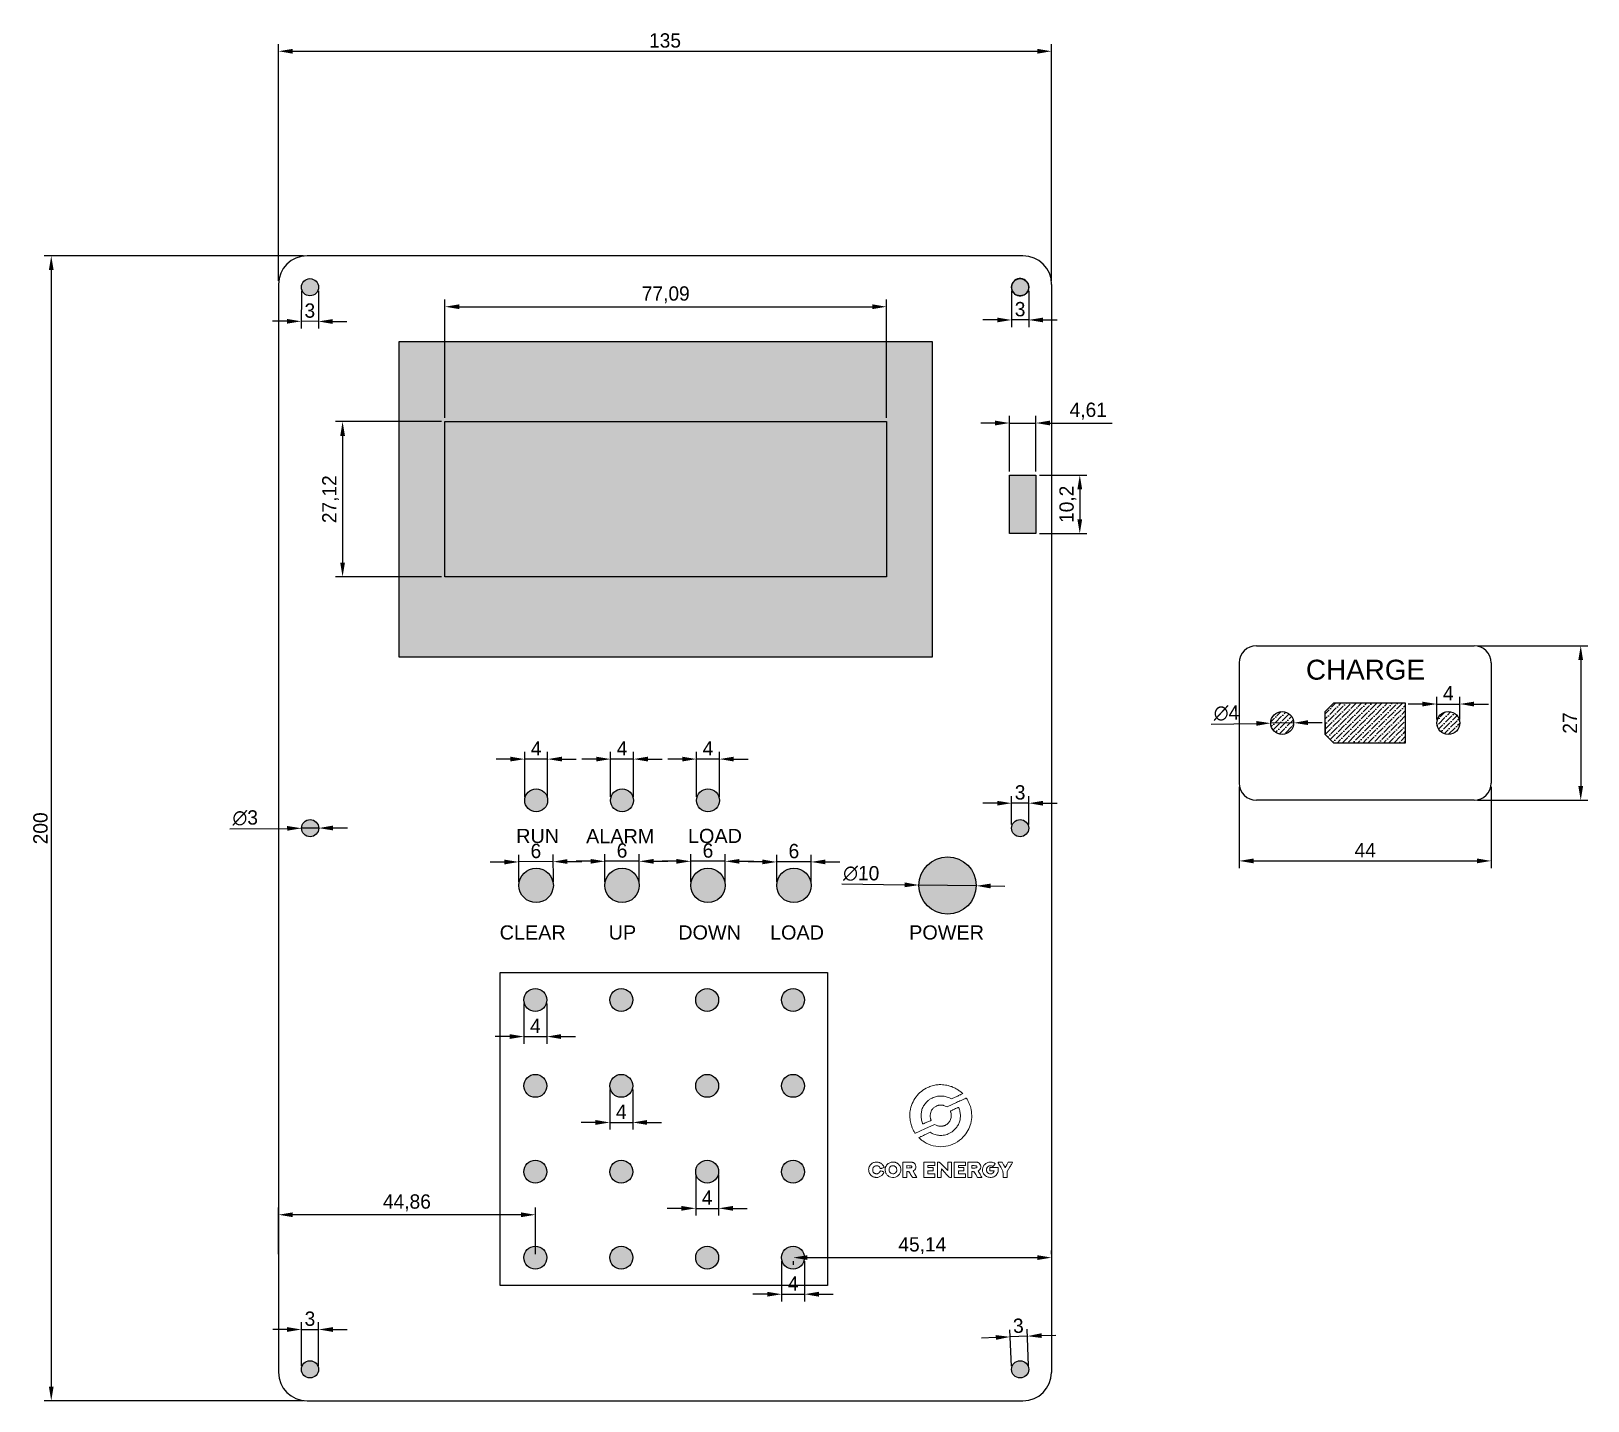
# Model space of a CAD drawing. Header units: millimetres. Extents: x 215 to 486, y 36 to 275.
import ezdxf

# ---------------------------------------------------------------- set-up
doc = ezdxf.new("R2010")
doc.units = ezdxf.units.MM
doc.layers.add('Mechanical1', color=6, linetype='Continuous')
doc.styles.add('Arial', font='arial.ttf', dxfattribs={"height": 0.2})
doc.dimstyles.new('ISO-25', dxfattribs={"dimtxt": 2.5, "dimasz": 2.5, "dimexe": 1.25, "dimexo": 0.625, "dimtad": 1, "dimtxsty": 'Standard', "dimcen": 2.5, "dimadec": 0, "dimazin": 0, "dimtfac": 1, "dimtmove": 0, "dimatfit": 3, "dimfxl": 1, "dimarcsym": 0})

# ---------------------------------------------------------------- blocks, each defined once
blk = doc.blocks.new('*D1')
at = {"layer": 'Mechanical1', "color": 0, "lineweight": -2, "transparency": 16777216}
for p, q in [((467.21, 167.8), (486.46, 167.8)), ((485.21, 165.3), (485.21, 143.3)), ((467.21, 140.8), (486.46, 140.8))]:
    blk.add_line(p, q, dxfattribs=at)
at = {"layer": 'Mechanical1', "color": 0, "transparency": 16777216}
for points in [[(484.79, 165.3), (485.62, 165.3), (485.21, 167.8)], [(484.79, 143.3), (485.62, 143.3), (485.21, 140.8)]]:
    blk.add_solid(points, dxfattribs=at)
at = {"layer": 'Mechanical1', "color": 0, "transparency": 16777216, "insert": (483.33, 154.3), "char_height": 2.5, "attachment_point": 5, "rotation": 90}
blk.add_mtext('27', dxfattribs=at)
blk = doc.blocks.new('*D2')
at = {"layer": 'Mechanical1', "color": 0, "lineweight": -2, "transparency": 16777216}
for p, q in [((425.58, 143.18), (425.58, 128.97)), ((469.58, 143.18), (469.58, 128.97)), ((428.08, 130.22), (467.08, 130.22))]:
    blk.add_line(p, q, dxfattribs=at)
at = {"layer": 'Mechanical1', "color": 0, "transparency": 16777216}
for points in [[(428.08, 130.64), (428.08, 129.8), (425.58, 130.22)], [(467.08, 130.64), (467.08, 129.8), (469.58, 130.22)]]:
    blk.add_solid(points, dxfattribs=at)
at = {"layer": 'Mechanical1', "color": 0, "transparency": 16777216, "insert": (447.58, 132.09), "char_height": 2.5, "attachment_point": 5}
blk.add_mtext('44', dxfattribs=at)
blk = doc.blocks.new('*D3')
at = {"layer": 'Mechanical1', "color": 0, "lineweight": -2, "transparency": 16777216}
for p, q in [((286.28, 206.95), (267.77, 206.95)), ((269.02, 204.45), (269.02, 182.33)), ((286.28, 179.83), (267.77, 179.83))]:
    blk.add_line(p, q, dxfattribs=at)
at = {"layer": 'Mechanical1', "color": 0, "transparency": 16777216}
for points in [[(268.61, 204.45), (269.44, 204.45), (269.02, 206.95)], [(268.61, 182.33), (269.44, 182.33), (269.02, 179.83)]]:
    blk.add_solid(points, dxfattribs=at)
at = {"layer": 'Mechanical1', "color": 0, "transparency": 16777216, "insert": (266.94, 193.39), "char_height": 2.5, "attachment_point": 5, "rotation": 90}
blk.add_mtext('27,12', dxfattribs=at)
blk = doc.blocks.new('*D4')
at = {"layer": 'Mechanical1', "color": 0, "lineweight": -2, "transparency": 16777216}
for p, q in [((286.9, 207.58), (286.9, 228.26)), ((289.4, 227.01), (361.49, 227.01)), ((363.99, 207.58), (363.99, 228.26))]:
    blk.add_line(p, q, dxfattribs=at)
at = {"layer": 'Mechanical1', "color": 0, "transparency": 16777216}
for points in [[(289.4, 227.43), (289.4, 226.59), (286.9, 227.01)], [(361.49, 227.43), (361.49, 226.59), (363.99, 227.01)]]:
    blk.add_solid(points, dxfattribs=at)
at = {"layer": 'Mechanical1', "color": 0, "transparency": 16777216, "insert": (325.45, 229.09), "char_height": 2.5, "attachment_point": 5}
blk.add_mtext('77,09', dxfattribs=at)
blk = doc.blocks.new('*D5')
at = {"layer": 'Mechanical1', "color": 0, "lineweight": -2, "transparency": 16777216}
for p, q in [((262.2, 235.91), (216.9, 235.91)), ((218.15, 233.41), (218.15, 38.41)), ((262.2, 35.91), (216.9, 35.91))]:
    blk.add_line(p, q, dxfattribs=at)
at = {"layer": 'Mechanical1', "color": 0, "transparency": 16777216}
for points in [[(217.74, 233.41), (218.57, 233.41), (218.15, 235.91)], [(217.74, 38.41), (218.57, 38.41), (218.15, 35.91)]]:
    blk.add_solid(points, dxfattribs=at)
at = {"layer": 'Mechanical1', "color": 0, "transparency": 16777216, "insert": (216.28, 135.91), "char_height": 2.5, "attachment_point": 5, "rotation": 90}
blk.add_mtext('200', dxfattribs=at)
blk = doc.blocks.new('*D6')
at = {"layer": 'Mechanical1', "color": 0, "lineweight": -2, "transparency": 16777216}
for p, q in [((257.82, 231.54), (257.82, 272.88)), ((392.82, 231.54), (392.82, 272.88)), ((260.32, 271.63), (390.32, 271.63))]:
    blk.add_line(p, q, dxfattribs=at)
at = {"layer": 'Mechanical1', "color": 0, "transparency": 16777216}
for points in [[(260.32, 272.05), (260.32, 271.21), (257.82, 271.63)], [(390.32, 272.05), (390.32, 271.21), (392.82, 271.63)]]:
    blk.add_solid(points, dxfattribs=at)
at = {"layer": 'Mechanical1', "color": 0, "transparency": 16777216, "insert": (325.32, 273.5), "char_height": 2.5, "attachment_point": 5}
blk.add_mtext('135', dxfattribs=at)
blk = doc.blocks.new('*D7')
at = {"layer": 'Mechanical1', "color": 0, "lineweight": -2, "transparency": 16777216}
for p, q in [((382.95, 206.7), (380.45, 206.7)), ((385.45, 198.23), (385.45, 207.95)), ((385.45, 206.7), (390.06, 206.7)), ((390.06, 198.23), (390.06, 207.95)), ((392.56, 206.7), (403.39, 206.7))]:
    blk.add_line(p, q, dxfattribs=at)
at = {"layer": 'Mechanical1', "color": 0, "transparency": 16777216}
for points in [[(382.95, 207.12), (382.95, 206.28), (385.45, 206.7)], [(392.56, 207.12), (392.56, 206.28), (390.06, 206.7)]]:
    blk.add_solid(points, dxfattribs=at)
at = {"layer": 'Mechanical1', "color": 0, "transparency": 16777216, "insert": (399.22, 208.78), "char_height": 2.5, "attachment_point": 5}
blk.add_mtext('4,61', dxfattribs=at)
blk = doc.blocks.new('*D8')
at = {"layer": 'Mechanical1', "color": 0, "lineweight": -2, "transparency": 16777216}
for p, q in [((390.68, 197.6), (398.99, 197.6)), ((397.74, 195.1), (397.74, 189.9)), ((390.68, 187.4), (398.99, 187.4))]:
    blk.add_line(p, q, dxfattribs=at)
at = {"layer": 'Mechanical1', "color": 0, "transparency": 16777216}
for points in [[(397.32, 195.1), (398.16, 195.1), (397.74, 197.6)], [(397.32, 189.9), (398.16, 189.9), (397.74, 187.4)]]:
    blk.add_solid(points, dxfattribs=at)
at = {"layer": 'Mechanical1', "color": 0, "transparency": 16777216, "insert": (395.66, 192.5), "char_height": 2.5, "attachment_point": 5, "rotation": 90}
blk.add_mtext('10,2', dxfattribs=at)
blk = doc.blocks.new('*D9')
at = {"layer": 'Mechanical1', "color": 0, "lineweight": -2, "transparency": 16777216}
for p, q in [((264.85, 135.95), (261.85, 135.92)), ((267.35, 135.97), (269.85, 135.99)), ((249.33, 135.82), (259.35, 135.9))]:
    blk.add_line(p, q, dxfattribs=at)
at = {"layer": 'Mechanical1', "color": 0, "transparency": 16777216}
for points in [[(259.34, 136.32), (259.35, 135.49), (261.85, 135.92)], [(267.34, 136.39), (267.35, 135.55), (264.85, 135.95)]]:
    blk.add_solid(points, dxfattribs=at)
at = {"layer": 'Mechanical1', "color": 0, "transparency": 16777216, "insert": (252.02, 137.72), "char_height": 2.5, "attachment_point": 5, "rotation": 0.4606}
blk.add_mtext('∅3', dxfattribs=at)
blk = doc.blocks.new('*D10')
at = {"layer": 'Mechanical1', "color": 0, "lineweight": -2, "transparency": 16777216}
for p, q in [((385.82, 136.56), (385.82, 141.55)), ((388.82, 136.56), (388.82, 141.55)), ((383.32, 140.3), (380.82, 140.3)), ((388.82, 140.3), (385.82, 140.3)), ((391.32, 140.3), (393.82, 140.3))]:
    blk.add_line(p, q, dxfattribs=at)
at = {"layer": 'Mechanical1', "color": 0, "transparency": 16777216}
for points in [[(383.32, 140.71), (383.32, 139.88), (385.82, 140.3)], [(391.32, 140.71), (391.32, 139.88), (388.82, 140.3)]]:
    blk.add_solid(points, dxfattribs=at)
at = {"layer": 'Mechanical1', "color": 0, "transparency": 16777216, "insert": (387.32, 142.17), "char_height": 2.5, "attachment_point": 5}
blk.add_mtext('3', dxfattribs=at)
blk = doc.blocks.new('*D11')
at = {"layer": 'Mechanical1', "color": 0, "lineweight": -2, "transparency": 16777216}
for p, q in [((383.09, 46.99), (380.59, 46.89)), ((385.8, 41.98), (385.54, 48.34)), ((388.59, 47.21), (385.59, 47.09)), ((388.79, 42.1), (388.54, 48.46)), ((391.08, 47.31), (393.58, 47.41))]:
    blk.add_line(p, q, dxfattribs=at)
at = {"layer": 'Mechanical1', "color": 0, "transparency": 16777216}
for points in [[(383.07, 47.4), (383.11, 46.57), (385.59, 47.09)], [(391.07, 47.73), (391.1, 46.9), (388.59, 47.21)]]:
    blk.add_solid(points, dxfattribs=at)
at = {"layer": 'Mechanical1', "color": 0, "transparency": 16777216, "insert": (387.01, 49.02), "char_height": 2.5, "attachment_point": 5, "rotation": 2.3262}
blk.add_mtext('3', dxfattribs=at)
blk = doc.blocks.new('*D12')
at = {"layer": 'Mechanical1', "color": 0, "lineweight": -2, "transparency": 16777216}
for p, q in [((261.82, 41.97), (261.82, 49.63)), ((264.82, 41.97), (264.82, 49.63)), ((259.32, 48.38), (256.82, 48.38)), ((261.82, 48.38), (264.82, 48.38)), ((267.32, 48.38), (269.82, 48.38))]:
    blk.add_line(p, q, dxfattribs=at)
at = {"layer": 'Mechanical1', "color": 0, "transparency": 16777216}
for points in [[(259.32, 48.79), (259.32, 47.96), (261.82, 48.38)], [(267.32, 48.79), (267.32, 47.96), (264.82, 48.38)]]:
    blk.add_solid(points, dxfattribs=at)
at = {"layer": 'Mechanical1', "color": 0, "transparency": 16777216, "insert": (263.32, 50.25), "char_height": 2.5, "attachment_point": 5}
blk.add_mtext('3', dxfattribs=at)
blk = doc.blocks.new('*D13')
at = {"layer": 'Mechanical1', "color": 0, "lineweight": -2, "transparency": 16777216}
for p, q in [((261.82, 229.79), (261.79, 223.21)), ((264.82, 229.78), (264.79, 223.19)), ((259.29, 224.47), (256.79, 224.48)), ((264.79, 224.44), (261.79, 224.46)), ((267.29, 224.43), (269.79, 224.42))]:
    blk.add_line(p, q, dxfattribs=at)
at = {"layer": 'Mechanical1', "color": 0, "transparency": 16777216}
for points in [[(259.3, 224.88), (259.29, 224.05), (261.79, 224.46)], [(267.3, 224.85), (267.29, 224.01), (264.79, 224.44)]]:
    blk.add_solid(points, dxfattribs=at)
at = {"layer": 'Mechanical1', "color": 0, "transparency": 16777216, "insert": (263.3, 226.32), "char_height": 2.5, "attachment_point": 5, "rotation": 359.7414}
blk.add_mtext('3', dxfattribs=at)
blk = doc.blocks.new('*D14')
at = {"layer": 'Mechanical1', "color": 0, "lineweight": -2, "transparency": 16777216}
for p, q in [((385.82, 229.79), (385.82, 223.45)), ((388.82, 229.79), (388.82, 223.45)), ((383.32, 224.7), (380.82, 224.7)), ((388.82, 224.7), (385.82, 224.7)), ((391.32, 224.7), (393.82, 224.7))]:
    blk.add_line(p, q, dxfattribs=at)
at = {"layer": 'Mechanical1', "color": 0, "transparency": 16777216}
for points in [[(383.32, 225.11), (383.32, 224.28), (385.82, 224.7)], [(391.32, 225.11), (391.32, 224.28), (388.82, 224.7)]]:
    blk.add_solid(points, dxfattribs=at)
at = {"layer": 'Mechanical1', "color": 0, "transparency": 16777216, "insert": (387.32, 226.57), "char_height": 2.5, "attachment_point": 5}
blk.add_mtext('3', dxfattribs=at)
blk = doc.blocks.new('*D15')
at = {"layer": 'Mechanical1', "color": 0, "lineweight": -2, "transparency": 16777216}
for p, q in [((356.22, 126.19), (367.16, 126.04)), ((379.66, 125.87), (369.66, 126)), ((382.16, 125.84), (384.66, 125.8))]:
    blk.add_line(p, q, dxfattribs=at)
at = {"layer": 'Mechanical1', "color": 0, "transparency": 16777216}
for points in [[(367.17, 126.46), (367.16, 125.62), (369.66, 126)], [(382.17, 126.25), (382.15, 125.42), (379.66, 125.87)]]:
    blk.add_solid(points, dxfattribs=at)
at = {"layer": 'Mechanical1', "color": 0, "transparency": 16777216, "insert": (359.58, 128.02), "char_height": 2.5, "attachment_point": 5, "rotation": 359.2228}
blk.add_mtext('∅10', dxfattribs=at)
blk = doc.blocks.new('*D16')
at = {"layer": 'Mechanical1', "color": 0, "lineweight": -2, "transparency": 16777216}
for p, q in [((298.32, 148), (295.82, 148)), ((300.82, 141.42), (300.82, 149.25)), ((304.82, 148), (300.82, 148)), ((304.82, 141.42), (304.82, 149.25)), ((307.32, 148), (309.82, 148))]:
    blk.add_line(p, q, dxfattribs=at)
at = {"layer": 'Mechanical1', "color": 0, "transparency": 16777216}
for points in [[(298.32, 148.42), (298.32, 147.59), (300.82, 148)], [(307.32, 148.42), (307.32, 147.59), (304.82, 148)]]:
    blk.add_solid(points, dxfattribs=at)
at = {"layer": 'Mechanical1', "color": 0, "transparency": 16777216, "insert": (302.82, 149.88), "char_height": 2.5, "attachment_point": 5}
blk.add_mtext('4', dxfattribs=at)
blk = doc.blocks.new('*D17')
at = {"layer": 'Mechanical1', "color": 0, "lineweight": -2, "transparency": 16777216}
for p, q in [((313.32, 148), (310.82, 148)), ((315.82, 141.42), (315.82, 149.25)), ((319.82, 148), (315.82, 148)), ((319.82, 141.42), (319.82, 149.25)), ((322.32, 148), (324.82, 148))]:
    blk.add_line(p, q, dxfattribs=at)
at = {"layer": 'Mechanical1', "color": 0, "transparency": 16777216}
for points in [[(313.32, 148.42), (313.32, 147.59), (315.82, 148)], [(322.32, 148.42), (322.32, 147.59), (319.82, 148)]]:
    blk.add_solid(points, dxfattribs=at)
at = {"layer": 'Mechanical1', "color": 0, "transparency": 16777216, "insert": (317.82, 149.88), "char_height": 2.5, "attachment_point": 5}
blk.add_mtext('4', dxfattribs=at)
blk = doc.blocks.new('*D18')
at = {"layer": 'Mechanical1', "color": 0, "lineweight": -2, "transparency": 16777216}
for p, q in [((328.32, 148), (325.82, 148)), ((330.82, 141.42), (330.82, 149.25)), ((334.82, 148), (330.82, 148)), ((334.82, 141.42), (334.82, 149.25)), ((337.32, 148), (339.82, 148))]:
    blk.add_line(p, q, dxfattribs=at)
at = {"layer": 'Mechanical1', "color": 0, "transparency": 16777216}
for points in [[(328.32, 148.42), (328.32, 147.59), (330.82, 148)], [(337.32, 148.42), (337.32, 147.59), (334.82, 148)]]:
    blk.add_solid(points, dxfattribs=at)
at = {"layer": 'Mechanical1', "color": 0, "transparency": 16777216, "insert": (332.82, 149.88), "char_height": 2.5, "attachment_point": 5}
blk.add_mtext('4', dxfattribs=at)
blk = doc.blocks.new('*D19')
at = {"layer": 'Mechanical1', "color": 0, "lineweight": -2, "transparency": 16777216}
for p, q in [((300.68, 105.31), (300.68, 98.29)), ((304.68, 105.31), (304.68, 98.29)), ((298.18, 99.54), (295.68, 99.54)), ((300.68, 99.54), (304.68, 99.54)), ((307.18, 99.54), (309.68, 99.54))]:
    blk.add_line(p, q, dxfattribs=at)
at = {"layer": 'Mechanical1', "color": 0, "transparency": 16777216}
for points in [[(298.18, 99.96), (298.18, 99.12), (300.68, 99.54)], [(307.18, 99.96), (307.18, 99.12), (304.68, 99.54)]]:
    blk.add_solid(points, dxfattribs=at)
at = {"layer": 'Mechanical1', "color": 0, "transparency": 16777216, "insert": (302.68, 101.41), "char_height": 2.5, "attachment_point": 5}
blk.add_mtext('4', dxfattribs=at)
blk = doc.blocks.new('*D20')
at = {"layer": 'Mechanical1', "color": 0, "lineweight": -2, "transparency": 16777216}
for p, q in [((315.68, 90.31), (315.68, 83.29)), ((319.68, 90.31), (319.68, 83.29)), ((313.18, 84.54), (310.68, 84.54)), ((315.68, 84.54), (319.68, 84.54)), ((322.18, 84.54), (324.68, 84.54))]:
    blk.add_line(p, q, dxfattribs=at)
at = {"layer": 'Mechanical1', "color": 0, "transparency": 16777216}
for points in [[(313.18, 84.96), (313.18, 84.12), (315.68, 84.54)], [(322.18, 84.96), (322.18, 84.12), (319.68, 84.54)]]:
    blk.add_solid(points, dxfattribs=at)
at = {"layer": 'Mechanical1', "color": 0, "transparency": 16777216, "insert": (317.68, 86.41), "char_height": 2.5, "attachment_point": 5}
blk.add_mtext('4', dxfattribs=at)
blk = doc.blocks.new('*D21')
at = {"layer": 'Mechanical1', "color": 0, "lineweight": -2, "transparency": 16777216}
for p, q in [((330.68, 75.31), (330.68, 68.29)), ((334.68, 75.31), (334.68, 68.29)), ((328.18, 69.54), (325.68, 69.54)), ((330.68, 69.54), (334.68, 69.54)), ((337.18, 69.54), (339.68, 69.54))]:
    blk.add_line(p, q, dxfattribs=at)
at = {"layer": 'Mechanical1', "color": 0, "transparency": 16777216}
for points in [[(328.18, 69.96), (328.18, 69.12), (330.68, 69.54)], [(337.18, 69.96), (337.18, 69.12), (334.68, 69.54)]]:
    blk.add_solid(points, dxfattribs=at)
at = {"layer": 'Mechanical1', "color": 0, "transparency": 16777216, "insert": (332.68, 71.41), "char_height": 2.5, "attachment_point": 5}
blk.add_mtext('4', dxfattribs=at)
blk = doc.blocks.new('*D22')
at = {"layer": 'Mechanical1', "color": 0, "lineweight": -2, "transparency": 16777216}
for p, q in [((345.68, 60.31), (345.68, 53.29)), ((349.68, 60.31), (349.68, 53.29)), ((343.18, 54.54), (340.68, 54.54)), ((345.68, 54.54), (349.68, 54.54)), ((352.18, 54.54), (354.68, 54.54))]:
    blk.add_line(p, q, dxfattribs=at)
at = {"layer": 'Mechanical1', "color": 0, "transparency": 16777216}
for points in [[(343.18, 54.96), (343.18, 54.12), (345.68, 54.54)], [(352.18, 54.96), (352.18, 54.12), (349.68, 54.54)]]:
    blk.add_solid(points, dxfattribs=at)
at = {"layer": 'Mechanical1', "color": 0, "transparency": 16777216, "insert": (347.68, 56.41), "char_height": 2.5, "attachment_point": 5}
blk.add_mtext('4', dxfattribs=at)
blk = doc.blocks.new('*D23')
at = {"layer": 'Mechanical1', "color": 0, "lineweight": -2, "transparency": 16777216}
for p, q in [((299.82, 126.54), (299.78, 131.29)), ((305.82, 126.59), (305.78, 131.34)), ((297.29, 130.02), (294.79, 130)), ((305.79, 130.09), (299.79, 130.04)), ((308.29, 130.11), (310.79, 130.13))]:
    blk.add_line(p, q, dxfattribs=at)
at = {"layer": 'Mechanical1', "color": 0, "transparency": 16777216}
for points in [[(308.28, 130.53), (308.29, 129.7), (305.79, 130.09)], [(297.28, 130.44), (297.29, 129.61), (299.79, 130.04)]]:
    blk.add_solid(points, dxfattribs=at)
at = {"layer": 'Mechanical1', "color": 0, "transparency": 16777216, "insert": (302.77, 131.94), "char_height": 2.5, "attachment_point": 5, "rotation": 0.4654}
blk.add_mtext('6', dxfattribs=at)
blk = doc.blocks.new('*D24')
at = {"layer": 'Mechanical1', "color": 0, "lineweight": -2, "transparency": 16777216}
for p, q in [((314.82, 126.56), (314.82, 131.4)), ((320.82, 126.56), (320.82, 131.4)), ((312.32, 130.15), (309.82, 130.15)), ((320.82, 130.15), (314.82, 130.15)), ((323.32, 130.15), (325.82, 130.15))]:
    blk.add_line(p, q, dxfattribs=at)
at = {"layer": 'Mechanical1', "color": 0, "transparency": 16777216}
for points in [[(312.32, 130.56), (312.32, 129.73), (314.82, 130.15)], [(323.32, 130.56), (323.32, 129.73), (320.82, 130.15)]]:
    blk.add_solid(points, dxfattribs=at)
at = {"layer": 'Mechanical1', "color": 0, "transparency": 16777216, "insert": (317.82, 132.02), "char_height": 2.5, "attachment_point": 5}
blk.add_mtext('6', dxfattribs=at)
blk = doc.blocks.new('*D25')
at = {"layer": 'Mechanical1', "color": 0, "lineweight": -2, "transparency": 16777216}
for p, q in [((329.82, 126.56), (329.82, 131.4)), ((335.82, 126.56), (335.82, 131.4)), ((327.32, 130.15), (324.82, 130.15)), ((335.82, 130.15), (329.82, 130.15)), ((338.32, 130.15), (340.82, 130.15))]:
    blk.add_line(p, q, dxfattribs=at)
at = {"layer": 'Mechanical1', "color": 0, "transparency": 16777216}
for points in [[(327.32, 130.56), (327.32, 129.73), (329.82, 130.15)], [(338.32, 130.56), (338.32, 129.73), (335.82, 130.15)]]:
    blk.add_solid(points, dxfattribs=at)
at = {"layer": 'Mechanical1', "color": 0, "transparency": 16777216, "insert": (332.82, 132.02), "char_height": 2.5, "attachment_point": 5}
blk.add_mtext('6', dxfattribs=at)
blk = doc.blocks.new('*D26')
at = {"layer": 'Mechanical1', "color": 0, "lineweight": -2, "transparency": 16777216}
for p, q in [((344.82, 126.56), (344.82, 131.29)), ((350.82, 126.56), (350.82, 131.29)), ((342.32, 130.04), (339.82, 130.04)), ((350.82, 130.04), (344.82, 130.04)), ((353.32, 130.04), (355.82, 130.04))]:
    blk.add_line(p, q, dxfattribs=at)
at = {"layer": 'Mechanical1', "color": 0, "transparency": 16777216}
for points in [[(342.32, 130.46), (342.32, 129.63), (344.82, 130.04)], [(353.32, 130.46), (353.32, 129.63), (350.82, 130.04)]]:
    blk.add_solid(points, dxfattribs=at)
at = {"layer": 'Mechanical1', "color": 0, "transparency": 16777216, "insert": (347.82, 131.92), "char_height": 2.5, "attachment_point": 5}
blk.add_mtext('6', dxfattribs=at)
blk = doc.blocks.new('*D27')
at = {"layer": 'Mechanical1', "color": 0, "lineweight": -2, "transparency": 16777216}
for p, q in [((420.67, 154.12), (428.58, 154.24)), ((435.08, 154.33), (431.08, 154.27)), ((437.58, 154.37), (440.08, 154.41))]:
    blk.add_line(p, q, dxfattribs=at)
at = {"layer": 'Mechanical1', "color": 0, "transparency": 16777216}
for points in [[(428.58, 154.65), (428.59, 153.82), (431.08, 154.27)], [(437.58, 154.79), (437.59, 153.95), (435.08, 154.33)]]:
    blk.add_solid(points, dxfattribs=at)
at = {"layer": 'Mechanical1', "color": 0, "transparency": 16777216, "insert": (423.35, 156.04), "char_height": 2.5, "attachment_point": 5, "rotation": 0.8353}
blk.add_mtext('∅4', dxfattribs=at)
blk = doc.blocks.new('*D28')
at = {"layer": 'Mechanical1', "color": 0, "lineweight": -2, "transparency": 16777216}
for p, q in [((460.08, 154.93), (460.08, 158.87)), ((464.08, 154.93), (464.08, 158.87)), ((457.58, 157.62), (455.08, 157.62)), ((460.08, 157.62), (464.08, 157.62)), ((466.58, 157.62), (469.08, 157.62))]:
    blk.add_line(p, q, dxfattribs=at)
at = {"layer": 'Mechanical1', "color": 0, "transparency": 16777216}
for points in [[(457.58, 158.03), (457.58, 157.2), (460.08, 157.62)], [(466.58, 158.03), (466.58, 157.2), (464.08, 157.62)]]:
    blk.add_solid(points, dxfattribs=at)
at = {"layer": 'Mechanical1', "color": 0, "transparency": 16777216, "insert": (462.08, 159.49), "char_height": 2.5, "attachment_point": 5}
blk.add_mtext('4', dxfattribs=at)
blk = doc.blocks.new('*D29')
at = {"layer": 'Mechanical1', "color": 0, "lineweight": -2, "transparency": 16777216}
for p, q in [((257.82, 61.56), (257.82, 69.67)), ((300.18, 68.42), (260.32, 68.42)), ((302.68, 61.56), (302.68, 69.67))]:
    blk.add_line(p, q, dxfattribs=at)
at = {"layer": 'Mechanical1', "color": 0, "transparency": 16777216}
for points in [[(260.32, 68.83), (260.32, 68), (257.82, 68.42)], [(300.18, 68.83), (300.18, 68), (302.68, 68.42)]]:
    blk.add_solid(points, dxfattribs=at)
at = {"layer": 'Mechanical1', "color": 0, "transparency": 16777216, "insert": (280.25, 70.5), "char_height": 2.5, "attachment_point": 5}
blk.add_mtext('44,86', dxfattribs=at)
blk = doc.blocks.new('*D30')
at = {"layer": 'Mechanical1', "color": 0, "lineweight": -2, "transparency": 16777216}
for p, q in [((347.68, 60.31), (347.68, 59.68)), ((350.18, 60.93), (390.32, 60.93)), ((392.82, 61.56), (392.82, 62.18))]:
    blk.add_line(p, q, dxfattribs=at)
at = {"layer": 'Mechanical1', "color": 0, "transparency": 16777216}
for points in [[(350.18, 61.35), (350.18, 60.52), (347.68, 60.93)], [(390.32, 61.35), (390.32, 60.52), (392.82, 60.93)]]:
    blk.add_solid(points, dxfattribs=at)
at = {"layer": 'Mechanical1', "color": 0, "transparency": 16777216, "insert": (370.25, 63.02), "char_height": 2.5, "attachment_point": 5}
blk.add_mtext('45,14', dxfattribs=at)

msp = doc.modelspace()

# ---------------------------------------------------------------- hatches: boundary and pattern name
h = msp.add_hatch(color=256)
h.set_gradient(color1=(255, 255, 255), tint=1)
h.paths.add_polyline_path([(371.994, 220.951), (278.903, 220.951), (278.903, 165.833), (371.994, 165.833)])
h.paths.add_polyline_path([(363.994, 206.951), (363.994, 179.833), (286.903, 179.833), (286.903, 206.951)], flags=16)
h = msp.add_hatch()
h.set_pattern_fill('ANSI36', color=256, scale=0.2, style=0)
h.paths.add_polyline_path([(454.583, 157.803), (442.083, 157.803), (440.583, 156.303), (440.583, 154.303), (440.583, 152.303), (442.083, 150.803), (454.583, 150.803)])
h = msp.add_hatch()
h.set_pattern_fill('ANSI36', color=256, scale=0.2, style=0)
h.paths.add_polyline_path([(431.083, 154.303, 1), (435.083, 154.303, 1)])
h.paths.add_polyline_path([(460.083, 154.303, 1), (464.083, 154.303, 1)])
at = {"layer": 'Mechanical1'}
h = msp.add_hatch(dxfattribs=at)
h.set_pattern_fill('ANSI36', color=256, scale=0.3)
h.paths.add_polyline_path([(286.903, 206.951), (286.903, 179.833), (363.994, 179.833), (363.994, 206.951)])
h.paths.add_polyline_path([(385.451, 187.403), (390.057, 187.403), (390.057, 197.603), (385.451, 197.603)])
h.paths.add_polyline_path([(369.661, 125.937, 1), (379.661, 125.937, 1)])
h.paths.add_polyline_path([(300.824, 140.794, 1), (304.824, 140.794, 1)])
h.paths.add_polyline_path([(315.824, 140.794, 1), (319.824, 140.794, 1)])
h.paths.add_polyline_path([(330.824, 140.794, 1), (334.824, 140.794, 1)])
h.paths.add_polyline_path([(299.821, 125.937, 1), (305.821, 125.937, 1)])
h.paths.add_polyline_path([(314.821, 125.937, 1), (320.821, 125.937, 1)])
h.paths.add_polyline_path([(329.821, 125.937, 1), (335.821, 125.937, 1)])
h.paths.add_polyline_path([(350.821, 125.937, 1), (344.821, 125.937, 1)])
h.paths.add_polyline_path([(304.678, 105.934, 1), (300.678, 105.934, 1)])
h.paths.add_polyline_path([(315.678, 105.934, 1), (319.678, 105.934, 1)])
h.paths.add_polyline_path([(330.678, 105.934, 1), (334.678, 105.934, 1)])
h.paths.add_polyline_path([(349.678, 105.934, 1), (345.678, 105.934, 1)])
h.paths.add_polyline_path([(300.678, 90.934, 1), (304.678, 90.934, 1)])
h.paths.add_polyline_path([(315.678, 90.934, 1), (319.678, 90.934, 1)])
h.paths.add_polyline_path([(330.678, 90.934, 1), (334.678, 90.934, 1)])
h.paths.add_polyline_path([(349.678, 90.934, 1), (345.678, 90.934, 1)])
h.paths.add_polyline_path([(304.678, 75.934, 1), (300.678, 75.934, 1)])
h.paths.add_polyline_path([(315.678, 75.934, 1), (319.678, 75.934, 1)])
h.paths.add_polyline_path([(334.678, 75.934, 1), (330.678, 75.934, 1)])
h.paths.add_polyline_path([(349.678, 75.934, 1), (345.678, 75.934, 1)])
h.paths.add_polyline_path([(304.678, 60.934, 1), (300.678, 60.934, 1)])
h.paths.add_polyline_path([(315.678, 60.934, 1), (319.678, 60.934, 1)])
h.paths.add_polyline_path([(334.678, 60.934, 1), (330.678, 60.934, 1)])
h.paths.add_polyline_path([(349.678, 60.934, 1), (345.678, 60.934, 1)])
h.paths.add_polyline_path([(261.821, 230.412, 1), (264.821, 230.412, 1)])
h.paths.add_polyline_path([(388.821, 230.412, 1), (385.821, 230.412, 1)])
h.paths.add_polyline_path([(264.846, 135.937, 1), (261.846, 135.937, 1)])
h.paths.add_polyline_path([(388.821, 135.937, 1), (385.821, 135.937, 1)])
h.paths.add_polyline_path([(261.821, 41.412, 1), (264.821, 41.412, 1)])
h.paths.add_polyline_path([(388.821, 41.412, 1), (385.821, 41.412, 1)])

# ---------------------------------------------------------------- linework, layer by layer
for p, q in [((387.821, 235.912), (262.821, 235.912)), ((385.992, 231.123), (385.879, 230.85)), ((386.156, 231.368), (385.992, 231.123)), ((386.365, 231.577), (386.156, 231.368)), ((386.61, 231.741), (386.365, 231.577)), ((386.883, 231.854), (386.61, 231.741)), ((387.173, 231.912), (386.883, 231.854)), ((387.321, 231.912), (387.173, 231.912)), ((387.321, 231.912), (387.321, 231.912)), ((387.469, 231.912), (387.321, 231.912)), ((387.758, 231.854), (387.469, 231.912)), ((388.031, 231.741), (387.758, 231.854)), ((388.277, 231.577), (388.031, 231.741)), ((388.486, 231.368), (388.277, 231.577)), ((388.65, 231.123), (388.486, 231.368)), ((388.763, 230.85), (388.65, 231.123)), ((257.821, 230.912), (257.821, 40.887)), ((385.879, 230.85), (385.821, 230.56)), ((385.821, 230.56), (385.821, 230.412)), ((385.821, 230.412), (385.821, 230.264)), ((385.821, 230.264), (385.879, 229.974)), ((385.879, 229.974), (385.992, 229.702)), ((385.992, 229.702), (386.156, 229.456)), ((386.156, 229.456), (386.365, 229.247)), ((386.365, 229.247), (386.61, 229.083)), ((386.61, 229.083), (386.883, 228.97)), ((386.883, 228.97), (387.173, 228.912)), ((387.173, 228.912), (387.321, 228.912)), ((387.321, 228.912), (387.469, 228.912)), ((387.469, 228.912), (387.758, 228.97)), ((387.758, 228.97), (388.031, 229.083)), ((388.031, 229.083), (388.277, 229.247)), ((388.277, 229.247), (388.486, 229.456)), ((388.486, 229.456), (388.65, 229.702)), ((388.65, 229.702), (388.763, 229.974)), ((388.821, 230.56), (388.763, 230.85)), ((388.763, 229.974), (388.821, 230.264)), ((388.821, 230.412), (388.821, 230.56)), ((388.821, 230.264), (388.821, 230.412)), ((392.821, 230.912), (392.821, 40.885)), ((262.821, 35.912), (387.821, 35.912))]:
    msp.add_line(p, q)
for points in [[(278.903, 220.951), (371.994, 220.951), (371.994, 165.833), (278.903, 165.833)], [(286.903, 206.951), (363.994, 206.951), (363.994, 179.833), (286.903, 179.833)], [(385.451, 197.603), (390.057, 197.603), (390.057, 187.403), (385.451, 187.403)], [(296.531, 110.732), (353.675, 110.732), (353.675, 56.049), (296.531, 56.049)]]:
    msp.add_lwpolyline(points, close=True)
for points in [[(428.583, 167.803), (466.583, 167.803)], [(425.583, 164.803), (425.583, 143.803)], [(469.583, 164.803), (469.583, 157.803), (469.583, 157.803), (469.583, 150.803), (469.583, 143.803)], [(440.583, 154.303), (440.583, 156.303), (442.083, 157.803)], [(442.083, 157.803), (454.583, 157.803), (454.583, 150.803), (442.083, 150.803)], [(440.583, 152.303), (440.583, 156.303)], [(440.583, 154.303), (440.583, 152.303), (442.083, 150.803)], [(466.583, 140.803), (428.583, 140.803)]]:
    msp.add_lwpolyline(points)
at = {"color": 7, "lineweight": 20}
for points in [[(374.743, 90.992, -0.029446), (375.38, 90.79, -0.028438), (375.997, 90.513, -0.028971), (376.566, 90.173, -0.033873), (377.062, 89.785), (377.294, 89.577), (376.984, 89.422, -0.003767), (376.821, 89.342, -0.001088), (376.568, 89.221, -0.001094), (376.282, 89.085, -0.001167), (376.002, 88.954), (375.328, 88.64), (374.967, 88.817, 0.024011), (374.607, 88.972, 0.031735), (374.266, 89.076, 0.031649), (373.913, 89.136, 0.023681), (373.519, 89.159, 0.022386), (373.083, 89.145, 0.035941), (372.716, 89.089, 0.035459), (372.356, 88.981, 0.021084), (371.945, 88.804, 0.014725), (371.673, 88.664, 0.029504), (371.469, 88.534, 0.028058), (371.276, 88.377, 0.012059), (371.035, 88.148, 0.047495), (370.567, 87.581, 0.057549), (370.248, 86.969, 0.057244), (370.076, 86.298, 0.046256), (370.042, 85.555, 0.025406), (370.083, 85.149, 0.024644), (370.164, 84.746, 0.019434), (370.264, 84.406, 0.223225), (370.358, 84.308, 0.196019), (370.429, 84.309, 0.001094), (371.055, 84.581, 0.002023), (371.656, 84.847, 0.091524), (371.768, 84.924, 0.263534), (371.771, 84.936, 0.004775), (371.754, 85.002, 0.010495), (371.731, 85.079, 0.006647), (371.702, 85.169, -0.035119), (371.667, 85.296, -0.024438), (371.646, 85.444, -0.021172), (371.637, 85.615, -0.013708), (371.641, 85.813, -0.060874), (371.727, 86.329, -0.075784), (371.934, 86.769, -0.075616), (372.262, 87.128, -0.060268), (372.708, 87.407, -0.016991), (372.909, 87.492, -0.040388), (373.064, 87.538, -0.03823), (373.23, 87.56, -0.013854), (373.468, 87.567, -0.013886), (373.705, 87.56, -0.038432), (373.871, 87.538, -0.040415), (374.027, 87.492, -0.016731), (374.23, 87.405), (374.575, 87.243), (376.219, 88.021, -0.002164), (377.01, 88.39, -0.008161), (377.51, 88.612, -0.005545), (377.863, 88.756, -0.237055), (377.942, 88.75, -0.137782), (378.078, 88.601, -0.009866), (378.325, 88.092, -0.014999), (378.555, 87.549, -0.030074), (378.697, 87.107, -0.061555), (378.873, 85.737, -0.063635), (378.706, 84.381, -0.063959), (378.205, 83.118, -0.06329), (377.399, 82.016, -0.079509), (375.993, 80.938, -0.083099), (374.341, 80.372, -0.083272), (372.597, 80.376, -0.08029), (370.927, 80.946, -0.017387), (370.597, 81.137, -0.015663), (370.269, 81.356, -0.016275), (369.98, 81.578, -0.034097), (369.773, 81.771), (369.649, 81.906), (369.928, 82.031, 0.003501), (370.081, 82.1, 0.000834), (370.333, 82.217, 0.000858), (370.622, 82.353, 0.000848), (370.912, 82.49), (371.615, 82.825), (371.817, 82.702, 0.045273), (372.095, 82.565, 0.021702), (372.473, 82.438, 0.02138), (372.88, 82.339, 0.029498), (373.252, 82.289, 0.035821), (373.683, 82.286, 0.033405), (374.121, 82.345, 0.032399), (374.559, 82.464, 0.029391), (374.994, 82.642, 0.018171), (375.238, 82.77, 0.029659), (375.434, 82.898, 0.026141), (375.63, 83.06, 0.010809), (375.878, 83.298, 0.045781), (376.359, 83.877, 0.057354), (376.685, 84.493, 0.058099), (376.86, 85.16, 0.048818), (376.891, 85.891, 0.024175), (376.856, 86.235, 0.01913), (376.785, 86.603, 0.018617), (376.696, 86.93, 0.068391), (376.605, 87.123, 0.30559), (376.554, 87.145, 0.035123), (376.426, 87.111, 0.021639), (376.222, 87.031, 0.004395), (375.868, 86.87, 0.000197), (375.601, 86.745, 0.000321), (375.375, 86.64, 0.000032), (375.173, 86.545, 0.031913), (375.164, 86.54, 0.32099), (375.161, 86.533, 0.001703), (375.181, 86.455, 0.006398), (375.204, 86.365, 0.00391), (375.234, 86.259, -0.049593), (375.297, 85.924, -0.044952), (375.296, 85.572, -0.044552), (375.232, 85.222, -0.046691), (375.107, 84.895, -0.039861), (374.945, 84.622, -0.0464), (374.748, 84.393, -0.045371), (374.508, 84.2, -0.035462), (374.218, 84.035, -0.024095), (374.047, 83.963, -0.042606), (373.9, 83.924, -0.034217), (373.728, 83.905, -0.010465), (373.466, 83.899, -0.01036), (373.193, 83.905, -0.038886), (373.024, 83.925, -0.046404), (372.875, 83.969, -0.019446), (372.683, 84.055), (372.368, 84.211), (370.693, 83.422, -0.001212), (369.674, 82.944, -0.013638), (369.264, 82.767, -0.030522), (369.038, 82.692, -0.299332), (368.948, 82.723, -0.054884), (368.796, 82.966, -0.008429), (368.558, 83.484, -0.009815), (368.336, 84.02, -0.03069), (368.216, 84.391, -0.033233), (368.127, 84.869, -0.017542), (368.076, 85.471, -0.017542), (368.068, 86.074, -0.034266), (368.112, 86.552, -0.061394), (368.483, 87.836, -0.060077), (369.157, 89.003, -0.060625), (370.083, 89.966, -0.064778), (371.193, 90.655, -0.022254), (371.543, 90.795, -0.013167), (371.97, 90.932, -0.013179), (372.403, 91.046, -0.023084), (372.767, 91.114, -0.031924), (373.209, 91.148, -0.018248), (373.745, 91.134, -0.01817), (374.285, 91.081, -0.028538)], [(362.977, 77.427, -0.055978), (363.158, 77.285, -0.027632), (363.355, 77.069, -0.024127), (363.52, 76.846, -0.148185), (363.561, 76.712, -0.29781), (363.529, 76.663, -0.010287), (363.31, 76.573, -0.01759), (363.091, 76.496, -0.075521), (362.954, 76.475, -0.195819), (362.929, 76.485, -0.038794), (362.897, 76.523, -0.035792), (362.863, 76.575, -0.026607), (362.834, 76.637, 0.159894), (362.621, 76.884, 0.127716), (362.282, 76.985, 0.123847), (361.928, 76.91, 0.146058), (361.678, 76.678, 0.086429), (361.612, 76.502, 0.044734), (361.588, 76.268, 0.044882), (361.607, 76.038, 0.102993), (361.67, 75.876, 0.060685), (361.777, 75.75, 0.064357), (361.908, 75.656, 0.063), (362.062, 75.597, 0.054369), (362.234, 75.575, 0.063715), (362.419, 75.594, 0.074213), (362.582, 75.66, 0.072012), (362.723, 75.772, 0.055478), (362.842, 75.93), (362.943, 76.101), (363.224, 76.014, -0.006488), (363.334, 75.978, -0.008937), (363.432, 75.943, -0.006144), (363.512, 75.912, -0.100097), (363.537, 75.896, -0.32023), (363.549, 75.822, -0.024098), (363.445, 75.633, -0.03046), (363.305, 75.433, -0.040938), (363.154, 75.272, -0.055698), (362.967, 75.137, -0.036796), (362.727, 75.025, -0.036739), (362.472, 74.949, -0.05459), (362.241, 74.923, -0.033666), (362.16, 74.929, -0.012267), (362.047, 74.947, -0.012099), (361.924, 74.973, -0.014151), (361.808, 75.004, -0.134123), (361.24, 75.356, -0.127565), (360.917, 75.954, -0.126704), (360.925, 76.637, -0.131389), (361.262, 77.221, -0.044586), (361.491, 77.412, -0.067632), (361.721, 77.53, -0.062384), (361.988, 77.587, -0.032121), (362.33, 77.595, -0.013581), (362.551, 77.58, -0.040071), (362.701, 77.554, -0.047716), (362.83, 77.507, -0.026465)], [(365.588, 77.553, -0.071255), (365.792, 77.458, -0.035559), (366.019, 77.287, -0.035377), (366.224, 77.081, -0.060019), (366.359, 76.879, -0.113898), (366.498, 76.325, -0.106598), (366.385, 75.752, -0.106735), (366.046, 75.276, -0.114464), (365.549, 74.998, -0.084657), (365.027, 74.938, -0.092433), (364.532, 75.059, -0.094656), (364.123, 75.346, -0.093754), (363.847, 75.765, -0.068745), (363.789, 75.984, -0.029904), (363.77, 76.285, -0.029892), (363.788, 76.586, -0.069585), (363.845, 76.803, -0.058623), (363.986, 77.054, -0.053061), (364.186, 77.274, -0.052658), (364.429, 77.449, -0.055811), (364.698, 77.565, -0.055122), (364.881, 77.599, -0.022273), (365.135, 77.607, -0.022418), (365.392, 77.592, -0.046882)], [(364.76, 76.891, 0.103807), (364.578, 76.715, 0.088632), (364.469, 76.47, 0.085352), (364.449, 76.195, 0.086575), (364.522, 75.93, 0.137945), (364.744, 75.676, 0.129163), (365.071, 75.567, 0.12784), (365.412, 75.632, 0.133781), (365.671, 75.854, 0.033737), (365.734, 75.962, 0.06319), (365.768, 76.058, 0.052551), (365.779, 76.169, 0.017095), (365.773, 76.335, 0.018871), (365.755, 76.501, 0.057406), (365.726, 76.609, 0.067948), (365.677, 76.699, 0.034841), (365.592, 76.795, 0.088686), (365.412, 76.921, 0.079468), (365.192, 76.983, 0.079608), (364.964, 76.973, 0.089513)], [(368.681, 77.523, -0.141769), (368.976, 77.249, -0.120281), (369.103, 76.842, -0.120872), (369.028, 76.424, -0.144017), (368.77, 76.12), (368.639, 76.034), (368.967, 75.492), (369.296, 74.949), (368.955, 74.934, -0.007552), (368.82, 74.93, -0.009678), (368.696, 74.93, -0.007825), (368.592, 74.934, -0.078062), (368.55, 74.943, -0.150127), (368.514, 74.972, -0.006567), (368.423, 75.106, -0.010645), (368.319, 75.271, -0.007348), (368.208, 75.462, 0.004679), (368.026, 75.78, 0.057832), (367.943, 75.891, 0.137418), (367.861, 75.94, 0.0648), (367.738, 75.957), (367.544, 75.958), (367.544, 75.438), (367.544, 74.919), (367.195, 74.934), (366.846, 74.949), (366.832, 76.281), (366.818, 77.613), (367.66, 77.613, -0.003871), (368.115, 77.61, -0.018205), (368.376, 77.596, -0.032035), (368.549, 77.57, -0.062354)], [(367.544, 76.786), (367.544, 76.574), (367.94, 76.589, 0.009685), (368.142, 76.601, 0.038139), (368.265, 76.62, 0.066259), (368.344, 76.65, 0.129615), (368.392, 76.695, 0.051818), (368.415, 76.742, 0.08875), (368.423, 76.786, 0.08875), (368.415, 76.829, 0.051818), (368.392, 76.876, 0.129615), (368.344, 76.921, 0.066259), (368.265, 76.951, 0.038139), (368.142, 76.97, 0.009685), (367.94, 76.982), (367.544, 76.997)], [(373.97, 76.878), (374.679, 76.139), (374.681, 76.876), (374.683, 77.613), (375.02, 77.613), (375.356, 77.613), (375.356, 76.268), (375.356, 74.923), (375.162, 74.924, -0.102312), (375.026, 74.952, -0.073039), (374.894, 75.034, -0.027787), (374.704, 75.214, -0.002675), (374.269, 75.678), (373.571, 76.432), (373.557, 75.678), (373.542, 74.923), (373.208, 74.923), (372.873, 74.923), (372.873, 76.268), (372.873, 77.613), (373.067, 77.615, -0.101713), (373.203, 77.588, -0.071679), (373.336, 77.507, -0.027581), (373.53, 77.331, -0.002715)], [(380.008, 77.538, -0.118464), (380.31, 77.276, -0.124034), (380.455, 76.91, -0.122633), (380.409, 76.517, -0.114203), (380.184, 76.179), (380.005, 76.01), (380.319, 75.49, -0.001868), (380.439, 75.289, -0.002965), (380.54, 75.116, -0.000681), (380.628, 74.964, -0.131086), (380.633, 74.947, -0.392361), (380.624, 74.937, -0.003583), (380.52, 74.93, -0.009501), (380.395, 74.925, -0.005711), (380.248, 74.923), (379.863, 74.923), (379.57, 75.441, 0.00421), (379.374, 75.78, 0.057736), (379.288, 75.893, 0.14117), (379.204, 75.942, 0.061853), (379.075, 75.958), (378.874, 75.958), (378.874, 75.441), (378.874, 74.923), (378.537, 74.923), (378.201, 74.923), (378.201, 76.268), (378.201, 77.613), (379.032, 77.613, -0.004385), (379.445, 77.61, -0.014963), (379.714, 77.597, -0.021868), (379.897, 77.575, -0.07826)], [(378.874, 76.786), (378.874, 76.579), (379.258, 76.579, 0.011336), (379.444, 76.583, 0.03189), (379.574, 76.597, 0.046691), (379.664, 76.622, 0.106882), (379.724, 76.66, 0.02205), (379.782, 76.724, 0.145631), (379.8, 76.764, 0.135273), (379.793, 76.808, 0.018083), (379.751, 76.893, 0.121256), (379.704, 76.945, 0.096557), (379.634, 76.975, 0.045506), (379.516, 76.989, 0.007449), (379.286, 76.993), (378.874, 76.993)], [(382.705, 77.504, -0.015083), (382.803, 77.458, -0.022355), (382.886, 77.412, -0.018824), (382.948, 77.369, -0.239297), (382.961, 77.345, -0.141236), (382.947, 77.298, -0.006373), (382.855, 77.156, -0.011448), (382.75, 77.005, -0.014557), (382.646, 76.872, -0.233318), (382.621, 76.861, -0.04423), (382.571, 76.867, -0.03898), (382.508, 76.886, -0.026956), (382.441, 76.916, 0.082993), (382.242, 76.98, 0.075171), (382.027, 76.979, 0.07517), (381.821, 76.915, 0.082989), (381.652, 76.794, 0.035169), (381.568, 76.698, 0.068868), (381.519, 76.609, 0.057809), (381.491, 76.501, 0.018657), (381.474, 76.335, 0.017637), (381.47, 76.18, 0.042037), (381.48, 76.065, 0.052117), (381.507, 75.97, 0.0447), (381.555, 75.876, 0.135212), (381.81, 75.643, 0.125093), (382.157, 75.564, 0.126981), (382.495, 75.661, 0.141518), (382.728, 75.907), (382.808, 76.061), (382.419, 76.061), (382.03, 76.061), (382.03, 76.372), (382.03, 76.682), (382.747, 76.682), (383.464, 76.682), (383.493, 76.462, -0.065025), (383.494, 76.126, -0.058184), (383.41, 75.788, -0.059023), (383.252, 75.482, -0.071517), (383.035, 75.244, -0.126721), (382.432, 74.962, -0.116148), (381.746, 74.994, -0.118098), (381.155, 75.326, -0.134121), (380.812, 75.877, -0.023292), (380.757, 76.098, -0.050617), (380.741, 76.271, -0.049477), (380.759, 76.447, -0.021356), (380.817, 76.676, -0.114523), (381.092, 77.16, -0.103619), (381.561, 77.495, -0.101256), (382.136, 77.618, -0.104283)], [(384.445, 77.148, 0.005207), (384.543, 76.97, 0.008276), (384.631, 76.82, 0.003091), (384.708, 76.694, 0.254836), (384.727, 76.683, 0.266187), (384.746, 76.693, 0.003229), (384.822, 76.819, 0.008559), (384.907, 76.969, 0.005367), (385.001, 77.148), (385.242, 77.613), (385.627, 77.613, -0.005519), (385.775, 77.612, -0.009184), (385.9, 77.607, -0.003351), (386.004, 77.6, -0.393218), (386.013, 77.591, -0.128479), (386.009, 77.574, -0.000275), (385.876, 77.338, -0.001847), (385.726, 77.073, -0.001143), (385.547, 76.763), (385.082, 75.957), (385.082, 75.438), (385.082, 74.919), (384.733, 74.934), (384.383, 74.949), (384.358, 75.492), (384.332, 76.036), (383.939, 76.708, -0.001116), (383.521, 77.427, -0.095962), (383.48, 77.545, -0.43307), (383.526, 77.602, -0.019449), (383.809, 77.613), (384.196, 77.613)]]:
    msp.add_lwpolyline(points, format="xyb", close=True, dxfattribs=at)
for points in [[(372.459, 77.303), (372.459, 76.993), (371.838, 76.993), (371.217, 76.993), (371.217, 76.837), (371.217, 76.682), (371.683, 76.682), (372.148, 76.682), (372.148, 76.398), (372.148, 76.113), (371.683, 76.113), (371.217, 76.113), (371.217, 75.829), (371.217, 75.544), (371.838, 75.544), (372.459, 75.544), (372.459, 75.233), (372.459, 74.921), (371.489, 74.935), (370.519, 74.949), (370.505, 76.281), (370.491, 77.613), (371.475, 77.613), (372.459, 77.613)], [(377.787, 77.303), (377.787, 76.993), (377.167, 76.993), (376.546, 76.993), (376.546, 76.837), (376.546, 76.682), (377.011, 76.682), (377.477, 76.682), (377.477, 76.398), (377.477, 76.113), (377.011, 76.113), (376.546, 76.113), (376.546, 75.829), (376.546, 75.544), (377.167, 75.544), (377.787, 75.544), (377.787, 75.234), (377.787, 74.923), (376.804, 74.923), (375.821, 74.923), (375.821, 76.268), (375.821, 77.613), (376.804, 77.613), (377.787, 77.613)]]:
    msp.add_lwpolyline(points, close=True, dxfattribs=at)
for centre, radius in [((263.321, 230.412), 1.5), ((387.321, 230.412), 1.5), ((433.083, 154.303), 2), ((462.083, 154.303), 2), ((302.824, 140.794), 2), ((317.824, 140.794), 2), ((332.824, 140.794), 2), ((263.346, 135.937), 1.5), ((387.321, 135.937), 1.5), ((374.661, 125.937), 5), ((302.821, 125.937), 3), ((317.821, 125.937), 3), ((332.821, 125.937), 3), ((347.821, 125.937), 3), ((302.678, 105.934), 2), ((317.678, 105.934), 2), ((332.678, 105.934), 2), ((347.678, 105.934), 2), ((302.678, 90.934), 2), ((317.678, 90.934), 2), ((332.678, 90.934), 2), ((347.678, 90.934), 2), ((302.678, 75.934), 2), ((317.678, 75.934), 2), ((332.678, 75.934), 2), ((347.678, 75.934), 2), ((302.678, 60.934), 2), ((317.678, 60.934), 2), ((332.678, 60.934), 2), ((332.678, 60.934), 2), ((347.678, 60.934), 2), ((263.321, 41.412), 1.5), ((387.321, 41.412), 1.5)]:
    msp.add_circle(centre, radius)
for centre, radius, start, end in [((262.821, 230.912), 5, 90, 180), ((387.821, 230.912), 5, 0, 90), ((428.583, 164.803), 3, 90, 180), ((466.583, 164.803), 3, 0, 90), ((428.583, 143.803), 3, 180, 270), ((466.583, 143.803), 3, 270, 0), ((262.821, 40.912), 5, 180, 270), ((387.821, 40.912), 5, 270, 359.69522)]:
    msp.add_arc(centre, radius, start, end)

# ---------------------------------------------------------------- texts
at = {"color": 7, "attachment_point": 1, "style": 'Arial'}
for s, width, gutter_width, insert, char_height in [('CHARGE', 33.07692, 217.651, (437.226, 165.36), 3.4824), ('   RUN', 12.20497, 154.764, (296.45, 135.818), 2.4762), ('   ALARM', 17.59735, 154.764, (308.655, 135.775), 2.4762), ('   LOAD', 12.20497, 154.764, (326.45, 135.818), 2.4762), ('CLEAR', 9.79267, 154.764, (296.446, 118.961), 2.4762), ('   UP', 9.79267, 154.764, (312.594, 118.961), 2.4762), ('DOWN', 9.79267, 154.764, (327.627, 118.961), 2.4762), ('LOAD', 9.79267, 154.764, (343.658, 118.961), 2.4762), ('POWER', 9.79267, 154.764, (367.947, 118.961), 2.4762)]:
    msp.add_mtext_dynamic_manual_height_columns(s, width=width, gutter_width=gutter_width, heights=[0], dxfattribs=dict(at, insert=insert, char_height=char_height))

# ---------------------------------------------------------------- dimensions: what is measured, and where the dimension line sits
at = {"layer": 'Mechanical1'}
for p1, p2, distance, picture, middle in [((257.821, 230.912), (392.821, 230.912), 40.718, '*D6', (325.321, 273.505)), ((264.821, 230.405), (261.821, 230.419), 5.963, '*D13', (263.302, 226.324)), ((305.821, 125.961), (299.821, 125.913), -4.131, '*D23', (302.772, 131.943)), ((388.82, 41.473), (385.822, 41.351), -5.742, '*D11', (387.012, 49.023))]:
    dim = msp.add_aligned_dim(p1=p1, p2=p2, distance=distance, dimstyle='ISO-25', dxfattribs=at)
    dim.commit()
    dim.dimension.update_dxf_attribs({"geometry": picture, "text_midpoint": middle})
for base, p1, p2, picture, middle in [((218.155, 35.912), (262.821, 235.912), (262.821, 35.912), '*D5', (216.28, 135.912)), ((269.022, 179.833), (286.903, 206.951), (286.903, 179.833), '*D3', (266.938, 193.392)), ((397.74, 187.403), (390.057, 197.603), (390.057, 187.403), '*D8', (395.657, 192.503)), ((485.206, 140.803), (466.583, 167.803), (466.583, 140.803), '*D1', (483.331, 154.303))]:
    dim = msp.add_linear_dim(base=base, p1=p1, p2=p2, angle=90, dimstyle='ISO-25', dxfattribs=at)
    dim.commit()
    dim.dimension.update_dxf_attribs({"geometry": picture, "text_midpoint": middle})
for base, p1, p2, picture, middle in [((363.994, 227.009), (286.903, 206.951), (363.994, 206.951), '*D4', (325.448, 229.093)), ((385.821, 224.697), (388.821, 230.412), (385.821, 230.412), '*D14', (387.321, 226.572)), ((390.057, 206.699), (385.451, 197.603), (390.057, 197.603), '*D7', (399.224, 208.782)), ((464.083, 157.617), (460.083, 154.303), (464.083, 154.303), '*D28', (462.083, 159.492)), ((300.824, 148.002), (304.824, 140.794), (300.824, 140.794), '*D16', (302.824, 149.877)), ((315.824, 148.002), (319.824, 140.794), (315.824, 140.794), '*D17', (317.824, 149.877)), ((330.824, 148.002), (334.824, 140.794), (330.824, 140.794), '*D18', (332.824, 149.877)), ((385.821, 140.297), (388.821, 135.937), (385.821, 135.937), '*D10', (387.321, 142.172)), ((469.583, 130.219), (425.583, 143.803), (469.583, 143.803), '*D2', (447.583, 132.094)), ((314.821, 130.145), (320.821, 125.937), (314.821, 125.937), '*D24', (317.821, 132.02)), ((329.821, 130.145), (335.821, 125.937), (329.821, 125.937), '*D25', (332.821, 132.02)), ((344.821, 130.044), (350.821, 125.937), (344.821, 125.937), '*D26', (347.821, 131.919)), ((304.678, 99.54), (300.678, 105.934), (304.678, 105.934), '*D19', (302.678, 101.415)), ((319.678, 84.54), (315.678, 90.934), (319.678, 90.934), '*D20', (317.678, 86.415)), ((334.678, 69.54), (330.678, 75.934), (334.678, 75.934), '*D21', (332.678, 71.415)), ((257.821, 68.418), (302.678, 60.934), (257.821, 60.934), '*D29', (280.249, 70.501)), ((392.821, 60.934), (347.678, 60.934), (392.821, 60.934), '*D30', (370.249, 63.017)), ((349.678, 54.54), (345.678, 60.934), (349.678, 60.934), '*D22', (347.678, 56.415)), ((264.819, 48.377), (261.823, 41.342), (264.819, 41.342), '*D12', (263.321, 50.252))]:
    dim = msp.add_linear_dim(base=base, p1=p1, p2=p2, dimstyle='ISO-25', dxfattribs=at)
    dim.commit()
    dim.dimension.update_dxf_attribs({"geometry": picture, "text_midpoint": middle})
for p1, p2, picture, middle in [((435.083, 154.332), (431.084, 154.274), '*D27', (423.376, 154.161)), ((264.846, 135.949), (261.846, 135.925), '*D9', (252.039, 135.846)), ((379.66, 125.869), (369.661, 126.005), '*D15', (359.556, 126.142))]:
    dim = msp.add_diameter_dim_2p(p1=p1, p2=p2, dimstyle='ISO-25', dxfattribs=at)
    dim.commit()
    dim.dimension.update_dxf_attribs({"geometry": picture, "text_midpoint": middle, "dimtype": 163})

doc.saveas('drawing.dxf')
